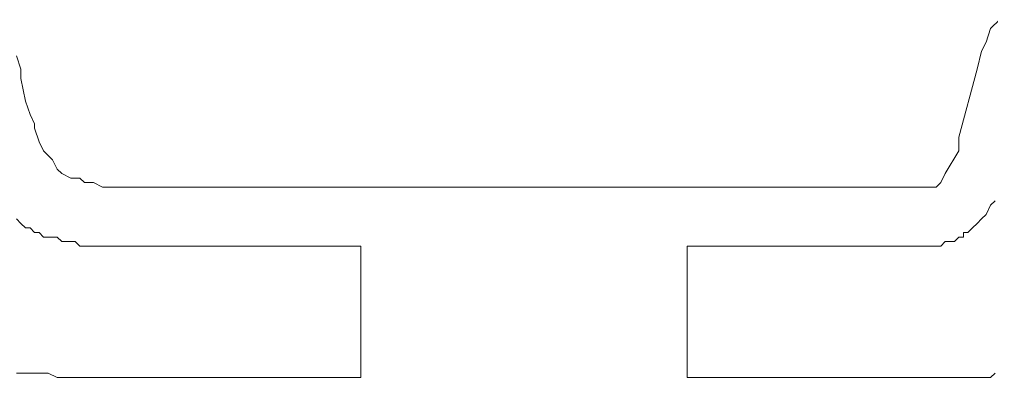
# Model space of a CAD drawing. Extents: x -66030 to 95157, y -13132 to 45879.
# Drawn here: x -56045 to -55207, y 25911 to 26219 of the extents above; entities that cross this region are included whole.
import ezdxf

# ---------------------------------------------------------------- set-up
doc = ezdxf.new("R2010")
doc.units = 0
doc.header["$LTSCALE"] = 100
doc.header["$MEASUREMENT"] = 0
doc.layers.get('0').update_dxf_attribs({"linetype": 'CONTINUOUS'})

msp = doc.modelspace()

# ---------------------------------------------------------------- linework, layer by layer
at = {"lineweight": 0}
for points in [[(-55200.03, 26219.32), (-55207.84, 26211.51), (-55211.75, 26199.79), (-55215.65, 26191.98), (-55219.56, 26176.35), (-55235.18, 26117.76), (-55235.18, 26106.05), (-55246.9, 26086.52), (-55250.81, 26078.7), (-55254.71, 26074.8), (-55953.88, 26074.8), (-55965.6, 26074.8), (-55973.41, 26074.8), (-55981.22, 26078.7), (-55989.03, 26078.7), (-55992.94, 26082.61), (-56000.75, 26082.61), (-56008.56, 26086.52), (-56012.47, 26090.42), (-56016.38, 26098.23), (-56024.19, 26106.05), (-56028.09, 26113.86), (-56032, 26125.58), (-56032, 26129.48), (-56035.9, 26137.29), (-56039.81, 26149.01), (-56043.72, 26168.54), (-56043.72, 26176.35), (-56047.62, 26188.07)], [(-55203.93, 26063.08), (-55207.84, 26059.17), (-55211.75, 26051.36), (-55211.75, 26051.36), (-55215.65, 26047.46), (-55219.56, 26043.55), (-55219.56, 26043.55), (-55223.46, 26039.64), (-55223.46, 26039.64), (-55227.37, 26035.74), (-55231.28, 26035.74), (-55231.28, 26031.83), (-55235.18, 26031.83), (-55239.09, 26027.93), (-55242.99, 26027.93), (-55242.99, 26027.93), (-55246.9, 26027.93), (-55250.81, 26024.02), (-55254.71, 26024.02), (-55258.62, 26024.02), (-55262.52, 26024.02), (-55469.54, 26024.02), (-55469.54, 25910.75), (-55207.84, 25910.75), (-55203.93, 25914.65)], [(-56047.62, 25914.65), (-56039.81, 25914.65), (-56035.9, 25914.65), (-56028.09, 25914.65), (-56020.28, 25914.65), (-56012.47, 25910.75), (-55750.77, 25910.75), (-55750.77, 26024.02), (-55965.6, 26024.02), (-55973.41, 26024.02), (-55977.32, 26024.02), (-55985.13, 26024.02), (-55992.94, 26024.02), (-55996.85, 26027.93), (-56004.66, 26027.93), (-56008.56, 26027.93), (-56012.47, 26031.83), (-56020.28, 26031.83), (-56024.19, 26031.83), (-56028.09, 26035.74), (-56032, 26035.74), (-56035.9, 26039.64), (-56039.81, 26039.64), (-56043.72, 26043.55), (-56047.62, 26047.46)]]:
    msp.add_lwpolyline(points, dxfattribs=at)

doc.saveas('drawing.dxf')
